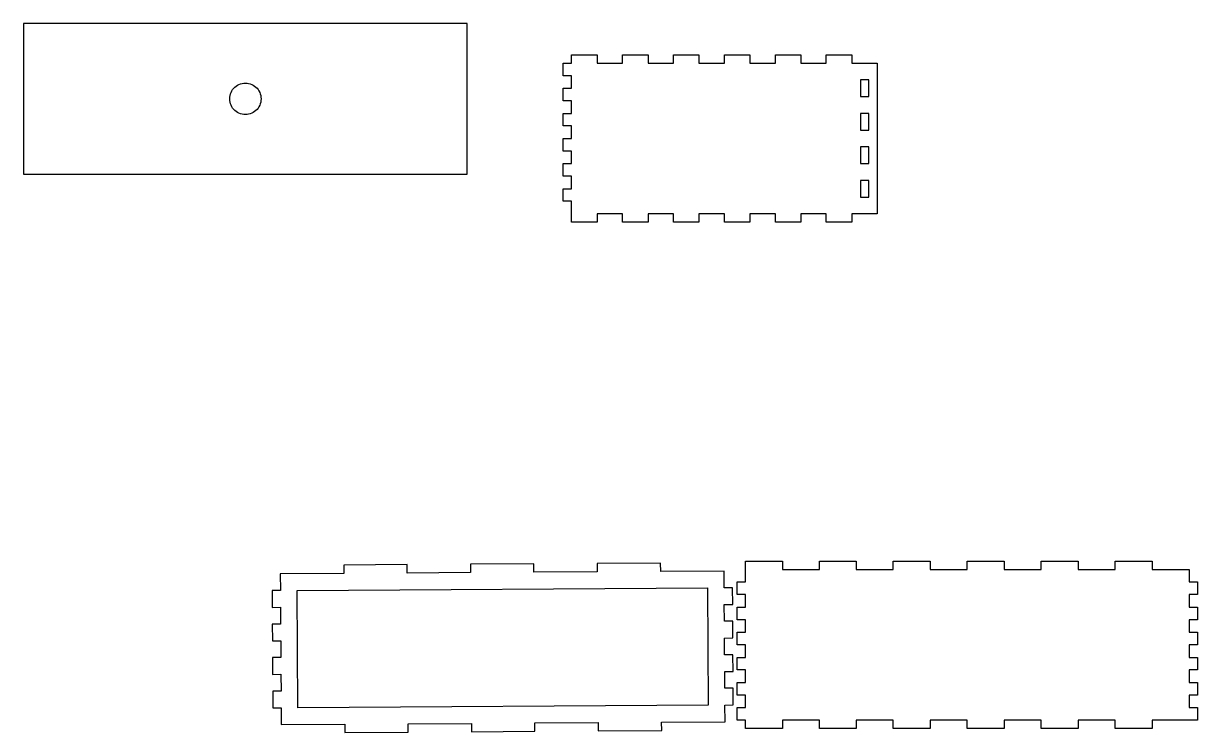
# Model space of a CAD drawing. Extents: x -116 to 1074, y 4 to 798.
# Drawn here: x -116 to 445, y 459 to 798 of the extents above; entities that cross this region are included whole.
import ezdxf

# ---------------------------------------------------------------- set-up
doc = ezdxf.new("R2010")
doc.units = 0

msp = doc.modelspace()

# ---------------------------------------------------------------- linework, layer by layer
at = {"layer": 'Layer 1', "color": 7}
for points in [[(96.100167, 797.627282), (-115.899335, 797.627282)], [(-115.899335, 797.627282), (-115.899335, 725.627472)], [(96.100167, 725.627472), (96.100167, 797.627282)], [(145.948314, 778.684195), (145.948314, 782.682039)], [(145.948314, 782.682039), (158.114988, 782.682039)], [(158.114988, 782.682039), (158.114988, 778.684195)], [(170.281557, 778.684195), (170.281557, 782.682039)], [(170.281557, 782.682039), (182.448287, 782.682039)], [(182.448287, 782.682039), (182.448287, 778.684195)], [(194.614856, 778.684195), (194.614856, 782.682039)], [(194.614856, 782.682039), (206.781425, 782.682039)], [(206.781425, 782.682039), (206.781425, 778.684195)], [(218.948258, 778.684195), (218.948258, 782.682039)], [(218.948258, 782.682039), (231.114827, 782.682039)], [(231.114827, 782.682039), (231.114827, 778.684195)], [(243.281399, 778.684195), (243.281399, 782.682039)], [(243.281399, 782.682039), (255.447967, 782.682039)], [(255.447967, 782.682039), (255.447967, 778.684195)], [(267.615065, 778.684195), (267.615065, 782.682039)], [(267.615065, 782.682039), (279.781105, 782.682039)], [(279.781105, 782.682039), (279.781105, 778.684195)], [(141.948327, 772.68346), (141.948327, 778.684195)], [(141.948327, 778.684195), (145.948314, 778.684195)], [(158.114988, 778.684195), (170.281557, 778.684195)], [(182.448287, 778.684195), (194.614856, 778.684195)], [(206.781425, 778.684195), (218.948258, 778.684195)], [(231.114827, 778.684195), (243.281399, 778.684195)], [(255.447967, 778.684195), (267.615065, 778.684195)], [(279.781105, 778.684195), (291.947938, 778.684195)], [(291.947938, 778.684195), (291.947938, 706.683313)], [(-13.649518, 768.12261), (-12.950489, 768.479004)], [(-12.950489, 768.479004), (-12.217594, 768.760255)], [(-12.217594, 768.760255), (-11.458508, 768.963455)], [(-11.458508, 768.963455), (-10.683545, 769.086222)], [(-10.683545, 769.086222), (-9.899585, 769.127232)], [(-9.899585, 769.127232), (-9.115626, 769.086222)], [(-9.115626, 769.086222), (-8.3404, 768.963455)], [(-8.3404, 768.963455), (-7.581576, 768.760255)], [(-7.581576, 768.760255), (-6.848419, 768.479004)], [(-6.848419, 768.479004), (-6.149656, 768.12261)], [(145.948314, 772.68346), (141.948327, 772.68346)], [(145.948314, 766.682726), (145.948314, 772.68346)], [(283.948017, 770.683216), (283.948017, 762.682236)], [(287.947978, 770.683216), (283.948017, 770.683216)], [(287.947978, 762.682236), (287.947978, 770.683216)], [(-17.358437, 762.41133), (-17.23567, 763.186558)], [(-17.23567, 763.186558), (-17.03247, 763.94485)], [(-17.03247, 763.94485), (-16.751219, 764.677745)], [(-16.751219, 764.677745), (-16.394825, 765.377302)], [(-16.394825, 765.377302), (-15.966995, 766.035847)], [(-15.966995, 766.035847), (-15.47355, 766.645975)], [(-15.47355, 766.645975), (-14.917397, 767.20107)], [(-14.917397, 767.20107), (-14.307533, 767.695047)], [(-14.307533, 767.695047), (-13.649518, 768.12261)], [(-6.149656, 768.12261), (-5.491638, 767.695047)], [(-5.491638, 767.695047), (-4.881512, 767.20107)], [(-4.881512, 767.20107), (-4.325623, 766.645975)], [(-4.325623, 766.645975), (-3.831647, 766.035847)], [(-3.831647, 766.035847), (-3.40461, 765.377302)], [(-3.40461, 765.377302), (-3.047423, 764.677745)], [(-3.047423, 764.677745), (-2.766438, 763.94485)], [(-2.766438, 763.94485), (-2.563503, 763.186558)], [(-2.563503, 763.186558), (-2.440472, 762.41133)], [(141.948327, 760.684637), (141.948327, 766.682726)], [(141.948327, 766.682726), (145.948314, 766.682726)], [(-17.399447, 761.627373), (-17.358437, 762.41133)], [(-17.358437, 760.843413), (-17.399447, 761.627373)], [(-17.23567, 760.068185), (-17.358437, 760.843413)], [(-17.03247, 759.309893), (-17.23567, 760.068185)], [(-16.751219, 758.576998), (-17.03247, 759.309893)], [(-16.394825, 757.877441), (-16.751219, 758.576998)], [(-15.966995, 757.218894), (-16.394825, 757.877441)], [(-15.47355, 756.608765), (-15.966995, 757.218894)], [(-3.831647, 757.218894), (-4.325623, 756.608765)], [(-3.40461, 757.877441), (-3.831647, 757.218894)], [(-3.047423, 758.576998), (-3.40461, 757.877441)], [(-2.766438, 759.309893), (-3.047423, 758.576998)], [(-2.563503, 760.068185), (-2.766438, 759.309893)], [(-2.440472, 760.843413), (-2.563503, 760.068185)], [(-2.440472, 762.41133), (-2.399462, 761.627373)], [(-2.399462, 761.627373), (-2.440472, 760.843413)], [(145.948314, 760.684637), (141.948327, 760.684637)], [(145.948314, 754.683903), (145.948314, 760.684637)], [(283.948017, 762.682236), (287.947978, 762.682236)], [(-14.917397, 756.05367), (-15.47355, 756.608765)], [(-14.307533, 755.559694), (-14.917397, 756.05367)], [(-13.649518, 755.132127), (-14.307533, 755.559694)], [(-12.950489, 754.775734), (-13.649518, 755.132127)], [(-12.217594, 754.494482), (-12.950489, 754.775734)], [(-11.458508, 754.291283), (-12.217594, 754.494482)], [(-10.683545, 754.168516), (-11.458508, 754.291283)], [(-9.899585, 754.127506), (-10.683545, 754.168516)], [(-9.115626, 754.168516), (-9.899585, 754.127506)], [(-8.3404, 754.291283), (-9.115626, 754.168516)], [(-7.581576, 754.494482), (-8.3404, 754.291283)], [(-6.848419, 754.775734), (-7.581576, 754.494482)], [(-6.149656, 755.132127), (-6.848419, 754.775734)], [(-5.491638, 755.559694), (-6.149656, 755.132127)], [(-4.881512, 756.05367), (-5.491638, 755.559694)], [(-4.325623, 756.608765), (-4.881512, 756.05367)], [(141.948327, 748.683166), (141.948327, 754.683903)], [(141.948327, 754.683903), (145.948314, 754.683903)], [(283.948017, 754.683903), (283.948017, 746.682921)], [(287.947978, 754.683903), (283.948017, 754.683903)], [(287.947978, 746.682921), (287.947978, 754.683903)], [(145.948314, 748.683166), (141.948327, 748.683166)], [(145.948314, 742.682431), (145.948314, 748.683166)], [(283.948017, 746.682921), (287.947978, 746.682921)], [(141.948327, 736.684342), (141.948327, 742.682431)], [(141.948327, 742.682431), (145.948314, 742.682431)], [(145.948314, 736.684342), (141.948327, 736.684342)], [(145.948314, 730.683608), (145.948314, 736.684342)], [(283.948017, 738.684587), (283.948017, 730.683608)], [(287.947978, 738.684587), (283.948017, 738.684587)], [(287.947978, 730.683608), (287.947978, 738.684587)], [(141.948327, 724.682873), (141.948327, 730.683608)], [(141.948327, 730.683608), (145.948314, 730.683608)], [(283.948017, 730.683608), (287.947978, 730.683608)], [(-115.899335, 725.627472), (96.100167, 725.627472)], [(145.948314, 724.682873), (141.948327, 724.682873)], [(145.948314, 718.684785), (145.948314, 724.682873)], [(141.948327, 712.684048), (141.948327, 718.684785)], [(141.948327, 718.684785), (145.948314, 718.684785)], [(283.948017, 722.682629), (283.948017, 714.684292)], [(287.947978, 722.682629), (283.948017, 722.682629)], [(287.947978, 714.684292), (287.947978, 722.682629)], [(145.948314, 712.684048), (141.948327, 712.684048)], [(145.948314, 702.682823), (145.948314, 712.684048)], [(283.948017, 714.684292), (287.947978, 714.684292)], [(158.114988, 702.682823), (145.948314, 702.682823)], [(170.281557, 706.683313), (158.114988, 706.683313)], [(158.114988, 706.683313), (158.114988, 702.682823)], [(170.281557, 702.682823), (170.281557, 706.683313)], [(182.448287, 702.682823), (170.281557, 702.682823)], [(194.614856, 706.683313), (182.448287, 706.683313)], [(182.448287, 706.683313), (182.448287, 702.682823)], [(194.614856, 702.682823), (194.614856, 706.683313)], [(206.781425, 702.682823), (194.614856, 702.682823)], [(218.948258, 706.683313), (206.781425, 706.683313)], [(206.781425, 706.683313), (206.781425, 702.682823)], [(218.948258, 702.682823), (218.948258, 706.683313)], [(231.114827, 702.682823), (218.948258, 702.682823)], [(243.281399, 706.683313), (231.114827, 706.683313)], [(231.114827, 706.683313), (231.114827, 702.682823)], [(243.281399, 702.682823), (243.281399, 706.683313)], [(255.447967, 702.682823), (243.281399, 702.682823)], [(267.615065, 706.683313), (255.447967, 706.683313)], [(255.447967, 706.683313), (255.447967, 702.682823)], [(267.615065, 702.682823), (267.615065, 706.683313)], [(279.781105, 702.682823), (267.615065, 702.682823)], [(291.947938, 706.683313), (279.781105, 706.683313)], [(279.781105, 706.683313), (279.781105, 702.682823)], [(67.348027, 539.092711), (37.063594, 538.902322)], [(37.063594, 538.902322), (37.088677, 534.912413)], [(67.373112, 535.102799), (67.348029, 539.092711)], [(127.918772, 539.473498), (97.633385, 539.283104)], [(97.633385, 539.283104), (97.658467, 535.293193)], [(127.943854, 535.483587), (127.918772, 539.473498)], [(188.488531, 539.854278), (158.204183, 539.663892)], [(158.204183, 539.663892), (158.229266, 535.673981)], [(188.513613, 535.864367), (188.488478, 539.854278)], [(228.964558, 530.815895), (228.964558, 540.815876)], [(228.964558, 540.815876), (246.633388, 540.815876)], [(246.633388, 540.815876), (246.633388, 536.815889)], [(264.299572, 536.815889), (264.299572, 540.815876)], [(264.299572, 540.815876), (281.965758, 540.815876)], [(281.965758, 540.815876), (281.965758, 536.815889)], [(299.631941, 536.815889), (299.631941, 540.815876)], [(299.631941, 540.815876), (317.298127, 540.815876)], [(317.298127, 540.815876), (317.298127, 536.815889)], [(334.965106, 536.815889), (334.965106, 540.815876)], [(334.965106, 540.815876), (352.632083, 540.815876)], [(352.632083, 540.815876), (352.632083, 536.815889)], [(370.298004, 536.815889), (370.298004, 540.815876)], [(370.298004, 540.815876), (387.964981, 540.815876)], [(387.964981, 540.815876), (387.964981, 536.815889)], [(405.631961, 536.815889), (405.631961, 540.815876)], [(405.631961, 540.815876), (423.297879, 540.815876)], [(423.297879, 540.815876), (423.297879, 536.815889)], [(37.088677, 534.912413), (6.793476, 534.721958)], [(6.793476, 534.721958), (6.843832, 526.712131)], [(97.65847, 535.293193), (67.373112, 535.102799)], [(158.229266, 535.673981), (127.943854, 535.483587)], [(218.788973, 536.0547), (188.513613, 535.864367)], [(218.859166, 528.044942), (218.809451, 535.954754)], [(246.633388, 536.815889), (264.299572, 536.815889)], [(281.965758, 536.815889), (299.631941, 536.815889)], [(317.298127, 536.815889), (334.965106, 536.815889)], [(352.632083, 536.815889), (370.298004, 536.815889)], [(387.964981, 536.815889), (405.631961, 536.815889)], [(423.297879, 536.815889), (440.964859, 536.815889)], [(440.964859, 536.815889), (440.964859, 530.815895)], [(14.853656, 526.762487), (210.849339, 527.994644)], [(210.849339, 527.994644), (211.201394, 471.995806)], [(222.848999, 528.070082), (218.859166, 528.045)], [(222.899296, 520.070233), (222.848999, 528.070082)], [(224.966713, 524.815928), (224.966713, 530.815895)], [(224.966713, 530.815895), (228.964558, 530.815895)], [(440.964859, 530.815895), (444.964819, 530.815895)], [(444.964819, 530.815895), (444.964819, 524.815928)], [(6.843832, 526.712131), (2.853735, 526.687049)], [(2.853735, 526.687049), (2.904027, 518.687199)], [(15.2057, 470.763643), (14.853656, 526.762487)], [(228.964558, 524.815928), (224.966713, 524.815928)], [(228.964558, 518.815934), (228.964558, 524.815928)], [(440.964859, 524.815928), (440.964859, 518.815934)], [(444.964819, 524.815928), (440.964859, 524.815928)], [(2.904027, 518.687199), (6.894124, 518.712282)], [(6.894124, 518.712282), (6.944416, 510.712406)], [(218.909464, 520.04515), (222.899296, 520.070233)], [(218.959761, 512.045274), (218.909464, 520.04515)], [(224.966713, 512.815938), (224.966713, 518.815934)], [(224.966713, 518.815934), (228.964558, 518.815934)], [(440.964859, 518.815934), (444.964819, 518.815934)], [(444.964819, 518.815934), (444.964819, 512.815938)], [(6.944416, 510.712406), (2.954319, 510.687323)], [(2.954319, 510.687323), (3.004611, 502.68755)], [(222.949593, 512.070357), (218.959761, 512.045274)], [(222.99989, 504.070586), (222.949593, 512.070357)], [(228.964558, 512.815938), (224.966713, 512.815938)], [(228.964558, 506.815918), (228.964558, 512.815938)], [(444.964819, 512.815938), (440.964859, 512.815938)], [(440.964859, 512.815938), (440.964859, 506.815918)], [(224.966713, 500.815977), (224.966713, 506.815918)], [(224.966713, 506.815918), (228.964558, 506.815918)], [(440.964859, 506.815918), (444.964819, 506.815918)], [(444.964819, 506.815918), (444.964819, 500.815977)], [(3.004611, 502.68755), (6.994708, 502.712633)], [(6.994708, 502.712638), (7.044999, 494.712865)], [(218.775558, 504.333939), (218.778204, 504.32415)], [(218.78511, 504.336119), (218.775585, 504.334003)], [(218.777807, 504.324139), (218.787332, 504.326256)], [(218.787359, 504.326319), (218.784713, 504.336109)], [(219.010058, 504.045504), (222.99989, 504.070586)], [(219.060355, 496.045734), (219.010058, 504.045504)], [(228.964558, 500.815977), (224.966713, 500.815977)], [(228.964558, 494.816036), (228.964558, 500.815977)], [(444.964819, 500.815977), (440.964859, 500.815977)], [(440.964859, 500.815977), (440.964859, 494.816036)], [(7.044999, 494.712865), (3.054903, 494.687783)], [(3.054903, 494.687783), (3.105195, 486.68802)], [(223.050188, 496.070816), (219.060355, 496.045734)], [(223.100458, 488.071049), (223.050188, 496.070816)], [(224.966713, 488.816096), (224.966713, 494.816036)], [(224.966713, 494.816036), (228.964558, 494.816036)], [(440.964859, 494.816036), (444.964819, 494.816036)], [(444.964819, 494.816036), (444.964819, 488.816096)], [(219.110626, 488.045966), (223.100458, 488.071102)], [(219.160923, 480.045929), (219.110626, 488.045966)], [(228.964558, 488.816096), (224.966713, 488.816096)], [(228.964558, 482.816155), (228.964558, 488.816096)], [(444.964819, 488.816096), (440.964859, 488.816096)], [(440.964859, 488.816096), (440.964859, 482.816155)], [(3.105195, 486.68802), (7.095291, 486.713156)], [(7.095291, 486.713103), (7.145583, 478.713065)], [(224.966713, 476.815949), (224.966713, 482.816155)], [(224.966713, 482.816155), (228.964558, 482.816155)], [(440.964859, 482.816155), (444.964819, 482.816155)], [(444.964819, 482.816155), (444.964819, 476.815949)], [(7.145583, 478.713065), (3.155489, 478.68793)], [(3.155489, 478.687983), (3.205781, 470.68821)], [(223.150756, 480.071011), (219.160923, 480.045876)], [(223.201053, 472.071238), (223.150756, 480.071011)], [(228.964558, 476.815949), (224.966713, 476.815949)], [(228.964558, 470.816007), (228.964558, 476.815949)], [(444.964819, 476.815949), (440.964859, 476.815949)], [(440.964859, 476.815949), (440.964859, 470.816007)], [(211.201394, 471.995806), (15.2057, 470.763643)], [(219.211221, 472.046156), (223.201053, 472.071291)], [(219.261438, 464.056437), (219.211221, 472.046156)], [(3.205781, 470.68821), (7.195875, 470.713346)], [(7.195875, 470.713293), (7.246231, 462.703466)], [(224.966713, 464.816066), (224.966713, 470.816007)], [(224.966713, 470.816007), (228.964558, 470.816007)], [(440.964859, 470.816007), (444.964819, 470.816007)], [(444.964819, 470.816007), (444.964819, 464.816066)], [(7.246231, 462.703466), (37.541431, 462.893913)], [(37.541431, 462.893913), (37.566514, 458.90408)], [(67.825866, 463.084306), (98.111224, 463.2747)], [(67.850949, 459.094474), (67.825866, 463.084306)], [(98.111224, 463.2747), (98.136307, 459.284868)], [(128.396609, 463.465094), (158.682023, 463.655488)], [(128.421694, 459.475262), (128.396612, 463.465094)], [(158.682023, 463.655488), (158.707105, 459.665656)], [(188.99145, 459.85605), (188.966315, 463.845882)], [(188.966367, 463.845882), (219.241727, 464.036197)], [(219.241595, 464.056305), (219.261438, 464.056437)], [(219.241727, 464.036197), (219.241595, 464.056305)], [(228.964558, 464.816066), (224.966713, 464.816066)], [(228.964558, 460.816105), (228.964558, 464.816066)], [(246.633388, 460.816105), (228.964558, 460.816105)], [(264.299572, 464.816066), (246.633388, 464.816066)], [(246.633388, 464.816066), (246.633388, 460.816105)], [(264.299572, 460.816105), (264.299572, 464.816066)], [(281.965758, 460.816105), (264.299572, 460.816105)], [(299.631941, 464.816066), (281.965758, 464.816066)], [(281.965758, 464.816066), (281.965758, 460.816105)], [(299.631941, 460.816105), (299.631941, 464.816066)], [(317.298127, 460.816105), (299.631941, 460.816105)], [(334.965106, 464.816066), (317.298127, 464.816066)], [(317.298127, 464.816066), (317.298127, 460.816105)], [(334.965106, 460.816105), (334.965106, 464.816066)], [(352.632083, 460.816105), (334.965106, 460.816105)], [(370.298004, 464.816066), (352.632083, 464.816066)], [(352.632083, 464.816066), (352.632083, 460.816105)], [(370.298004, 460.816105), (370.298004, 464.816066)], [(387.964981, 460.816105), (370.298004, 460.816105)], [(405.631961, 464.816066), (387.964981, 464.816066)], [(387.964981, 464.816066), (387.964981, 460.816105)], [(405.631961, 460.816105), (405.631961, 464.816066)], [(423.297879, 460.816105), (405.631961, 460.816105)], [(444.964819, 464.816066), (423.297879, 464.816066)], [(423.297879, 464.816066), (423.297879, 460.816105)], [(37.566516, 458.90408), (67.850949, 459.094474)], [(98.136307, 459.284868), (128.421694, 459.475262)], [(158.707105, 459.665656), (188.99145, 459.85605)]]:
    msp.add_lwpolyline(points, dxfattribs=at)

doc.saveas('drawing.dxf')
